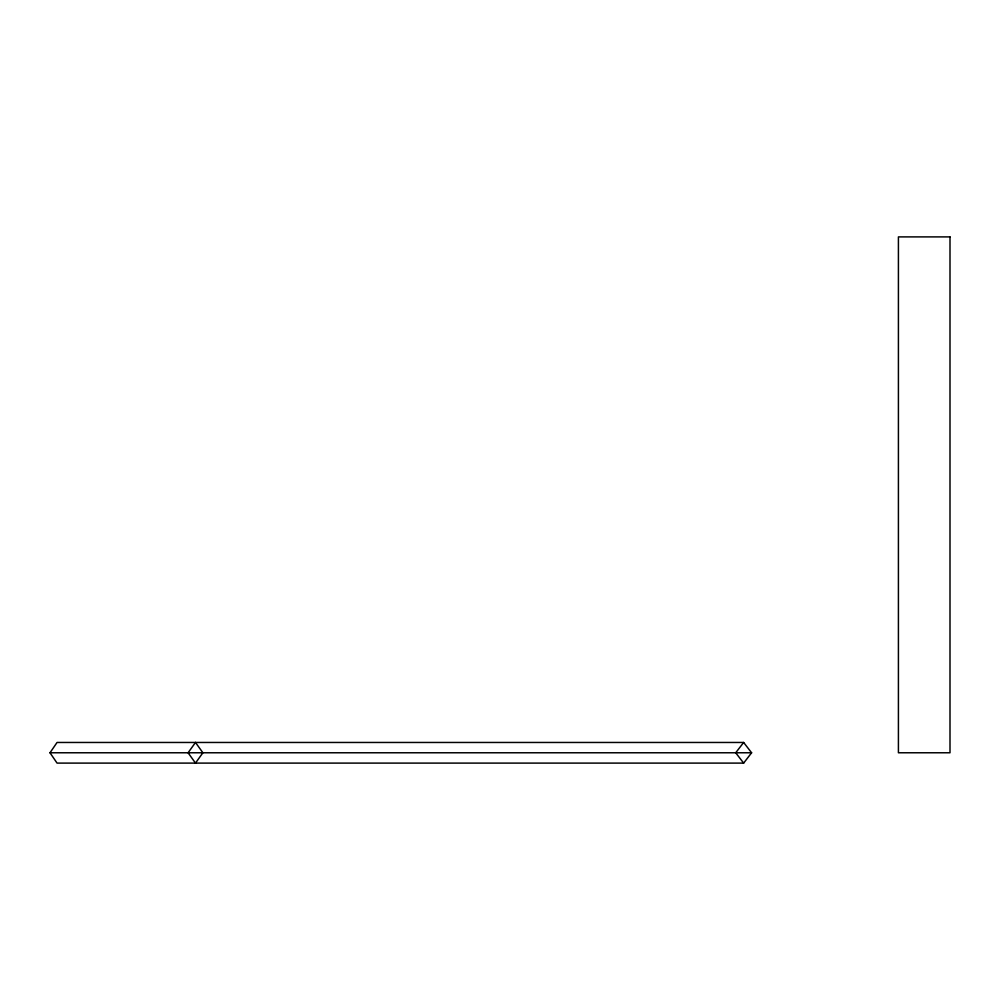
<?xml version="1.0" encoding="UTF-8"?>
<svg xmlns="http://www.w3.org/2000/svg" width="1000" height="1000" viewBox="0 0 1000 1000"><rect width="100%" height="100%" fill="white"/><g stroke="black" fill="none" stroke-linecap="round" stroke-linejoin="round"><path stroke-width="1.5" d="M50 752.775L57.05 742.463L743.65 742.463L751.6 752.775L743.65 763.1L57.05 763.1L50 752.775L751.6 752.775M743.65 742.463L735.7 752.775L743.65 763.1M195.487 742.463L188.088 752.775L195.487 763.1L202.887 752.775L195.487 742.463M950 236.9L898.413 236.9L898.413 752.775L950 752.775L950 236.9"/></g></svg>
